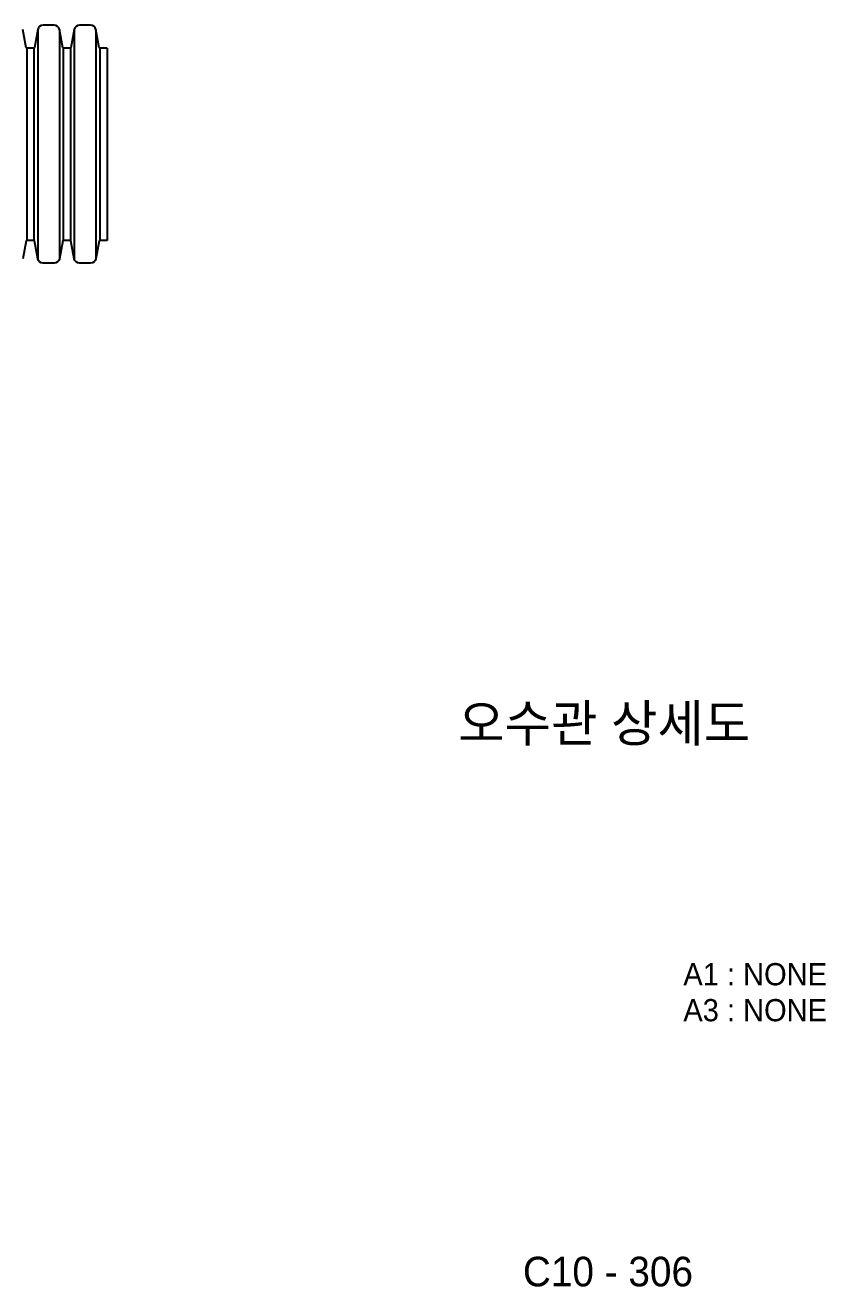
# Model space of a CAD drawing. Header units: inches. Extents: x 14 to 835, y 6 to 110.
# Drawn here: x 644.15 to 665.79, y 6.19 to 40.27 of the extents above; entities that cross this region are included whole.
import ezdxf
from ezdxf.enums import TextEntityAlignment as Align

# ---------------------------------------------------------------- set-up
doc = ezdxf.new("R2010")
doc.units = ezdxf.units.IN
doc.header["$MEASUREMENT"] = 0
for name, color, linetype in [('ARHT', 8, 'Continuous'), ('COMM', 7, 'Continuous'), ('XR-SHEET$1$SHT', 5, 'Continuous')]:
    doc.layers.add(name, color=color, linetype=linetype)
doc.styles.add('돋음', font='Dotum.ttf')

msp = doc.modelspace()

# ---------------------------------------------------------------- linework, layer by layer
at = {"layer": 'ARHT', "linetype": 'Continuous'}
for p, q in [((644.494, 40.154), (644.494, 33.963)), ((645.078, 40.154), (645.078, 33.963)), ((645.481, 40.154), (645.481, 33.963)), ((646.065, 40.154), (646.065, 33.963)), ((644.194, 39.657), (644.194, 34.46)), ((644.391, 39.657), (644.391, 34.46)), ((645.181, 39.657), (645.181, 34.46)), ((645.378, 39.657), (645.378, 34.46)), ((646.168, 39.657), (646.168, 34.46)), ((646.365, 39.657), (646.365, 34.46))]:
    msp.add_line(p, q, dxfattribs=at)
at = {"layer": 'COMM'}
for points in [[(646.365, 39.657), (646.266, 39.657), (646.168, 39.657, -0.360911), (646.157, 39.666), (646.065, 40.154, 0.360911), (645.921, 40.274), (645.625, 40.274, 0.360911), (645.481, 40.154), (645.389, 39.666, -0.360911), (645.378, 39.657), (645.279, 39.657), (645.181, 39.657, -0.360911), (645.17, 39.666), (645.078, 40.154, 0.360911), (644.934, 40.274), (644.638, 40.274, 0.360911), (644.494, 40.154), (644.402, 39.666, -0.360911), (644.391, 39.657), (644.292, 39.657), (644.194, 39.657, -0.360911), (644.183, 39.666), (644.091, 40.154, 0.360911)], [(646.365, 34.46), (646.266, 34.46), (646.168, 34.46, 0.360911), (646.157, 34.451), (646.065, 33.963, -0.360911), (645.921, 33.844), (645.625, 33.844, -0.360911), (645.481, 33.963), (645.389, 34.451, 0.360911), (645.378, 34.46), (645.279, 34.46), (645.181, 34.46, 0.360911), (645.17, 34.451), (645.078, 33.963, -0.360911), (644.934, 33.844), (644.638, 33.844, -0.360911), (644.494, 33.963), (644.402, 34.451, 0.360911), (644.391, 34.46), (644.292, 34.46), (644.194, 34.46, 0.360911), (644.183, 34.451), (644.091, 33.963, -0.360911)]]:
    msp.add_lwpolyline(points, format="xyb", dxfattribs=at)

# ---------------------------------------------------------------- texts
at = {"layer": 'XR-SHEET$1$SHT', "color": 3, "style": '돋음'}
for s, height, p in [('오수관 상세도', 1, (659.8, 21.417)), ('A1 : NONE', 0.6, (663.878, 14.634)), ('A3 : NONE', 0.6, (663.878, 13.662)), ('C10 - 306', 0.8, (659.9, 6.6))]:
    msp.add_text(s, height=height, dxfattribs=at).set_placement(p, align=Align.MIDDLE_CENTER)

doc.saveas('drawing.dxf')
